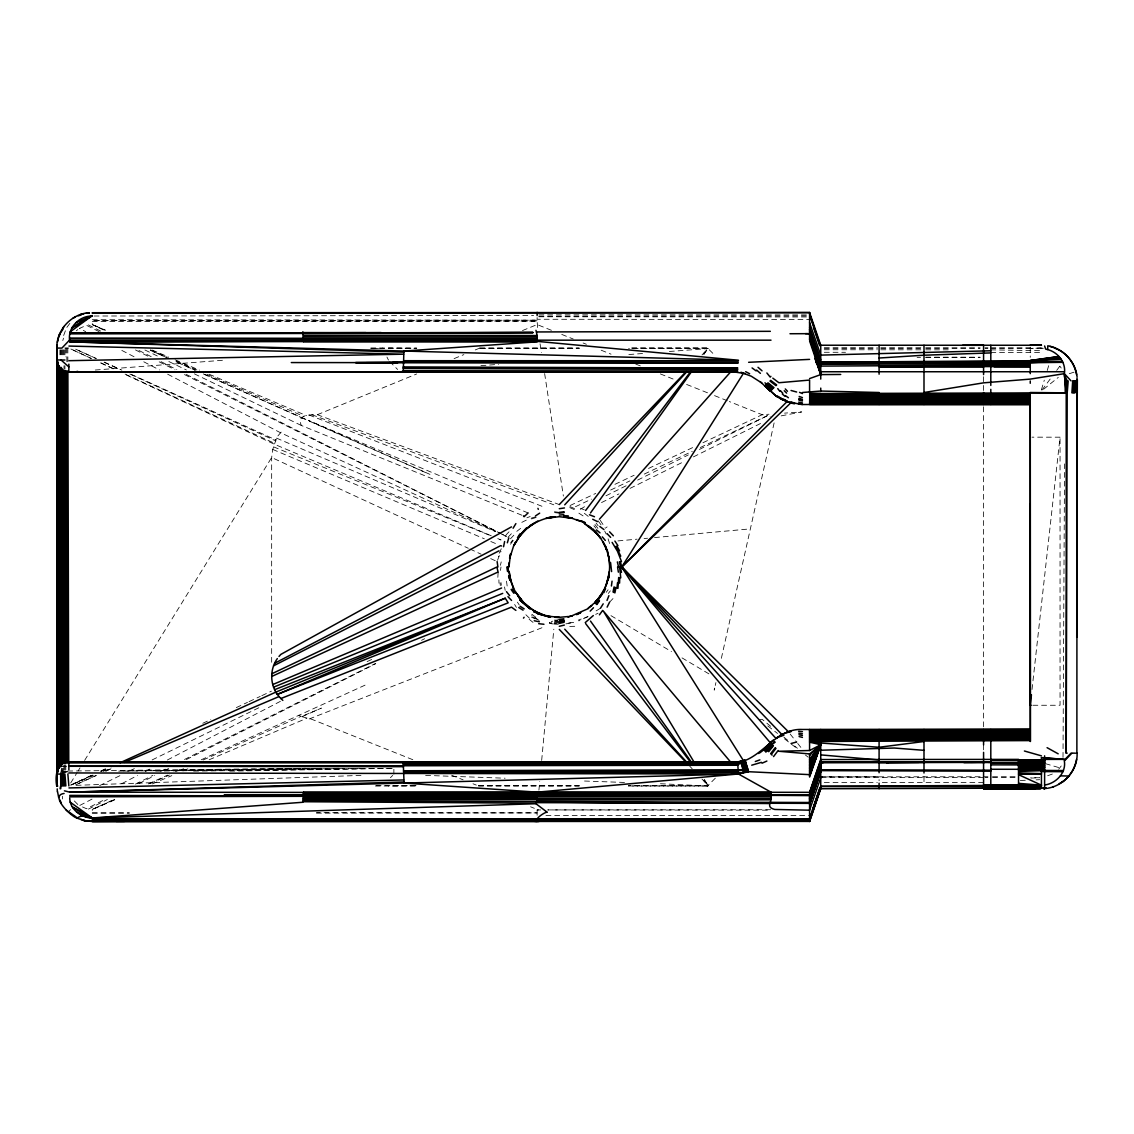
<?xml version="1.0" encoding="UTF-8"?>
<svg xmlns="http://www.w3.org/2000/svg" width="1134" height="1134" viewBox="0 0 1134 1134"><rect width="100%" height="100%" fill="white"/><g stroke="black" fill="none" stroke-linecap="round" stroke-linejoin="round"><path stroke-width="0.75" stroke-dasharray="5 3.75" d="M92.279 810.456L92.279 809.435L114.718 799.215M521.838 515.205L301.29 425.448C296.598 413.896 310.503 414.973 317.322 414.704L559.26 504.573M393.867 774.253L393.881 768.299L192.695 771.12M1063.012 757.413L1064.543 463.905M537.119 815.218L537.133 809.435L530.556 806.798M281.147 432.097L276.824 437.2L272.741 449.433L271.664 457.512L271.664 664.127M498.138 572.344L497.812 577.858L498.847 577.674L498.974 583.159M538.919 790.185L539.727 781.439M541.669 760.432L553.831 629.186M1032.011 689.5L1060.049 437.185L1032.011 437.171M714.562 689.047L714.675 688.083L714.222 690.11L714.477 689.004M500.477 570.445L501.001 567.014M715.27 685.446L715.908 682.597M721.352 658.315L774.281 422.188M500.406 565.313L501.214 561.925M62.795 340.569L63.504 338.173M1041.381 389.869L1044.301 380.173M1047.235 370.478L1049.177 364.014M497.528 560.267L501.015 551.408M580.268 509.336L586.958 505.211M535.461 618.101L535.05 618.937L530.613 616.641L531.109 615.833L539.671 620.879L531.534 615.067M63.66 335.494L66.452 327.939L70.322 322.751M501.299 548.757L497.812 556.17L498.847 556.355M70.691 782.984L77.197 772.438M78.133 770.922L79.99 767.916M84.639 760.375L271.664 457.512L468.314 548.275M703.987 354.29L708.084 348.039L628.605 348.039M1058.632 769.277L1061.226 765.974M606.222 592.317L608.093 589.779M510.456 544.249L513.263 540.436M510.711 542.647L512.625 540.082M1041.948 390.068L1050.368 378.813M1056.69 370.364L1059.851 366.14L1058.632 364.709M703.817 354.205L708.07 348.039L628.605 348.11M608.334 593.451L610.347 590.842M703.293 353.78L708.07 348.577L715.341 355.821M68.182 812.142L70.521 809.605M510.456 538.834L513.83 535.205M506.175 534.794L509.01 531.803M507.933 537.374L511.519 533.59M701.974 354.97L708.07 348.577L628.605 348.507M609.539 602.197L613.324 598.228M390.422 777.683L392.718 775.401M715.327 778.193L708.07 785.423L628.619 785.493M76.389 330.788L77.849 329.54M606.293 527.579L607.101 526.885M1043.563 389.302L1058.305 377.367M516.778 531.364L520.634 528.373M596.13 610.886L600.481 608.207M91.996 799.116L79.437 805.622L86.524 808.726L105.49 799.186M121.82 783.637L137.512 775.486M145.365 771.418L151.644 768.157M167.35 760.007L280.367 701.365M88.409 809.109L107.347 799.527M138.929 783.551L154.72 775.557M164.189 770.766L168.923 768.37M186.302 759.582L375.765 663.73M135.513 784.104L152.892 775.358M160.787 771.389L167.109 768.214M184.488 759.482L375.666 663.362M421.494 640.327L424.64 638.74M521.81 522.363L526.417 520.067M601.516 502.575L618.937 493.9M630.036 488.385L683.901 461.609M693.413 456.889L761.538 423.01M605.967 495.785L626.563 485.579M637.648 480.079L688.324 454.932M699.409 449.433L767.505 415.654L770.128 416.462M595.676 614.387L598.057 613.211M99.664 785.593L120.346 775.472M129.886 770.808L134.648 768.483M152.14 759.922L260.253 707.063M575.448 506.728L591.452 499.13M610.659 490.03L629.866 480.915M644.268 474.083L692.279 451.318M700.288 447.533L767.505 415.654L762.176 414.704L729.318 401.549M570.104 505.523L595.719 493.418M614.926 484.331L634.133 475.259M648.535 468.441L694.958 446.498M702.952 442.714L762.176 414.704L769.05 414.222M91.159 775.543L70.421 785.252L92.889 775.075M100.728 771.063L107.106 768.072M202.816 723.279L210.782 719.551M236.311 707.602L247.467 702.371M249.069 701.634L260.239 696.404M261.826 695.652L271.395 691.173M91.33 775.571L70.436 785.252L93.257 775.599M100.983 771.106L107.404 768.115M96.163 775.429L75.298 784.983L96.177 775.557M105.788 771.021L112.209 768.072M367.104 661.59L371.924 659.378M1052.352 774.04L1046.682 776.095M148.37 783.877L167.591 775.117M175.614 771.474L182.021 768.554M201.242 759.78L365.474 684.964M100.912 771.432L107.333 768.526M105.816 771.191L112.238 768.285M114.761 799.413L92.279 809.435L115.002 799.782M150.085 783.651L169.363 775.061M179.002 770.766L183.807 768.611M203.085 760.021L301.034 716.334L298.993 715.242M301.899 716.731L321.376 708.112L301.417 716.532L311.878 719.325L413.811 760.106M103.024 771.432L111.175 767.973M152.339 783.906L171.815 775.628M183.184 770.808L189.676 768.044M209.152 759.766L306.534 718.375M317.322 414.704L416.646 373.979M454.096 358.613L463.863 354.616M475.259 349.938L481.766 347.259M522.476 330.575L537.133 324.565L551.918 330.49M309.185 718.97L543.101 627.3M526.899 517.799L530.145 516.523M531.534 518.961L536.198 517.473M1069.277 373.696L1075.868 371.598M531.109 518.195L535.829 516.735M561.146 618.937L551.535 621.475L551.762 622.368M781.184 415.866L801.71 411.925L784.53 413.13M565.923 623.87L574.102 622.368L565.866 623.261M617.945 540.918L637.11 539.174M644.084 538.537L647.571 538.225M654.531 537.587L750.368 528.869M95.284 370.024L225.638 360.045M373.61 348.719L382.427 348.039M480.929 365.672L498.535 364.354M628.86 354.545L642.935 353.482M669.358 351.483L708.098 348.577M1040.884 348.067L1030.253 348.407L1043.365 347.84M759.44 719.438L762.176 719.325L771.659 727.107M1030.863 778.108L1039.665 777.754L1030.863 777.655M1020.302 780.476L1025.59 780.277M1036.15 779.852L1039.665 779.71M76.148 785.323L362.086 775.358M1040.884 348.45L1043.365 348.365M569.75 626.407L575.151 626.294M229.734 771.12L393.881 768.299M60.343 772.538L67.402 772.438M155.656 771.12L360.371 768.285M118.701 771.12L321.631 768.271M123.989 771.106L339.222 768.271M60.626 771.12L65.914 771.063M67.686 771.035L305.783 768.271M59.578 766.301L66.637 766.272M62.994 766.414L66.523 766.386M94.051 316.017L533.59 315.479M92.265 321.617L537.105 321.135L537.658 328.066M880.82 348.606L920.553 348.563M985.021 348.521L987.912 348.507M990.804 348.507L1030.253 348.464M917.108 357.338L920.553 357.338M983.575 776.762L987.912 776.747M992.534 776.747L1018.545 776.719M92.265 813.376L129.333 813.333M316.457 813.135L537.119 812.894L316.457 812.653M538.891 314.855L809.577 314.94M538.877 316.188L807.805 315.918M985.021 347.769L987.912 347.769M990.804 347.769L1030.253 347.784M824.29 347.713L877.333 347.727M880.82 347.741L923.997 347.755M925.755 347.755L980.074 347.769M64.652 348.039L68.82 348.039M370.804 348.039L416.717 348.039M479.767 348.039L579.176 348.039M480.277 348.223L579.162 348.138M925.755 348.549L980.074 348.521M824.29 348.662L877.333 348.606M925.755 349.811L950.292 349.825M925.755 357.21L980.074 357.238M925.755 357.323L980.074 357.323M1032.833 705.263L1060.049 705.263L1060.049 437.171M820.747 776.662L879.091 776.662L879.091 780.759M980.074 776.762L820.747 776.903M983.575 777.584L820.747 777.442M983.575 782.517L880.82 782.588M824.29 782.63L877.333 782.588M376.105 785.706L416.05 785.664M478.52 785.621L579.176 785.536M375.326 785.99L416.05 785.99M478.52 785.99L579.176 785.99M770.652 809.719L547.75 809.931L770.652 810.172M545.95 815.63L809.577 815.417M538.891 316.755L809.577 316.953M537.119 317.563L537.119 319.264L809.577 319.49M92.279 319.717L537.105 320.185L537.119 319.264M370.804 348.294L416.717 348.322L388.452 348.039M480.277 348.379L579.162 348.464M990.804 349.853L1040.884 350.704M824.29 349.74L877.333 349.782M880.82 349.782L923.997 349.811M824.29 352.277L845.51 352.291M990.804 352.405L1040.884 352.447L1040.884 351.597M992.534 777.598L1016.815 777.626M985.021 777.584L987.912 777.598M414.945 785.72L388.466 785.99M478.52 785.777L579.176 785.876M92.265 812.412L129.333 812.454M425.633 775.387L505.084 778.207M584.52 781.028L625.132 782.474M660.442 783.736L708.098 785.99L628.619 785.99L708.07 785.99L704.441 779.37M554.526 512.596L559.275 513.149M554.455 511.732L559.26 512.384M554.654 619.944L557.73 620.567M554.597 620.667L559.26 621.645M554.526 621.432L559.289 622.481M554.455 622.268L559.275 623.374M1045.449 763.664L1059.851 767.874M311.864 414.704L553.831 504.814M309.185 415.058L543.101 506.728M451.63 775.231L463.14 779.838M473.006 783.778L476.294 785.097M561.769 334.431L573.265 339.038M583.117 342.992L586.406 344.297M601.19 350.222L611.042 354.177M635.692 364.042L640.611 366.013M660.328 373.908L675.113 379.833M686.609 384.44L707.97 392.988M714.533 395.624L727.674 400.883M273.549 446.853L491.235 535.928M497.783 538.607L501.058 539.954L497.812 538.565M580.636 508.358L584.407 509.917M528.061 512.951L308.335 420.416L429.956 474.381M491.291 535.801L274.584 444.344L124.655 374.163M272.741 449.433L484.331 538.778M490.838 541.528L497.358 544.277M152.339 350.094L168.569 356.997M175.061 359.762L199.4 370.109M209.152 374.248L306.534 415.654M276.498 438.121L495.487 531.633M569.75 507.621L574.626 509.733M150.439 349.825L168.201 357.536M176.28 361.037L197.288 370.166M206.983 374.376L303.912 416.462M569.934 506.572L574.895 508.741M301.29 417.567L427.603 473.459M166.344 357.423L150.241 350.278L166.273 357.451M175.997 361.718L195.317 370.279L175.926 361.746M204.985 374.574L305.117 418.999M203.284 373.894L303.784 418.673M96.177 358.472L75.298 349.017L96.163 358.599M104.2 362.115L121.862 370.123M131.501 374.489L276.016 439.992M495.586 531.378L280.367 432.664L167.336 374.022M502.008 534.327L505.225 535.801M104.186 362.285L120.232 369.627M129.857 374.036L275.902 440.956M91.33 358.472L70.436 348.79L91.159 358.486M100.983 362.937L115.441 369.641M125.094 374.107L274.612 443.366M469.915 549.012L481.099 554.186M490.696 558.608L495.487 560.82M100.728 362.965L115.073 369.684M103.449 329.951L92.279 324.565L92.279 323.587M144.925 349.981L159.284 356.912M168.867 361.533L186.415 369.996M194.382 373.851L301.29 425.448M99.168 331.667L86.524 325.316L79.437 328.406L85.716 331.667M135.499 349.938L149.731 357.082M159.199 361.845L175.005 369.797M184.488 374.56L500.491 533.419M88.395 324.891L102.613 332.078M138.929 350.463L151.559 356.856M161.028 361.647L176.819 369.627M186.288 374.418L497.33 531.803M498.917 532.597L503.652 534.993M121.82 350.406L134.379 356.912M143.791 361.803L159.497 369.953M610.957 615.649L671.456 651.596M682.03 657.89L709.26 674.064M578.864 513.149L583.117 515.927M531.959 614.316L535.829 617.293M767.789 725.916L777.541 733.457M784.501 738.844L797.046 748.539M805.395 755.017L808.188 757.172M584.336 513.277L588.418 516.523M529.124 619.235L533.334 622.637M783.849 737.114L789.264 741.565M794.679 746.016L797.386 748.242M77.849 804.516L73.767 800.377M525.864 614.741L529.621 618.342M389.614 361.462L397.637 369.486M689.784 766.244L692.222 768.795M701.974 779.03L708.07 785.423L703.987 779.71M703.293 780.22L708.07 785.423L703.817 779.795M593.904 525.751L595.874 528.203M790.157 734.052L796.635 742.118M797.712 743.465L802.021 748.837M594.925 524.503L597.916 528.373M596.115 523.1L598.142 525.807M600.226 520.308L605.485 528.231M598.057 520.818L601.218 525.07M1059.851 366.14L1061.226 368.026M517.416 602.14L519.174 604.876M514.623 604.465L516.438 607.441M604.691 531.066L606.222 534.128M386.949 357.04L388.452 360.045M608.093 538.834L609.568 543.569M504.517 586.944L505.197 590.36M540.067 343.815L541.414 352.561M544.632 373.568L563.371 496.068M506.515 581.161L507.153 585.995M501.015 582.621L501.313 585.3M500.009 582.89L500.307 585.612M62.342 796.266L62.625 798.988M67.827 348.039L67.87 362.171M66.821 348.039L66.849 362.171M65.843 348.039L65.871 356.87M64.907 349.811L64.921 356.87M64.936 365.701L64.95 369.23M65.8 764.798L65.815 771.871M63.958 349.811L63.972 356.87M64 365.701L64 369.23M64.851 764.798L64.865 771.871M63.079 349.811L63.093 356.87M63.915 764.798L63.929 771.871M62.2 349.811L62.214 356.87M63.05 768.342L63.05 771.871M61.392 349.811L61.392 356.87M62.172 768.342L62.172 771.871M60.626 349.811L60.641 356.87M61.349 768.342L61.364 771.871M59.904 349.811L59.918 356.87M1030.253 347.202L1030.253 357.323M983.575 376.715L983.575 390.947M983.575 406.794L983.575 727.121M983.575 744.811L983.575 751.899M923.997 776.662L923.997 784.005M554.356 623.161L554.285 624.083L559.289 624.324L554.356 623.161M549.494 622.509L549.338 623.431L554.285 624.083L549.494 622.509M587.922 616.641L578.864 620.879L578.553 619.972L587.922 616.641M67.53 771.843L60.485 771.942L67.53 771.857M537.105 320.185L92.251 320.667L537.105 321.135L537.105 320.185M540.663 809.945L537.133 809.945L540.663 809.945M105.264 330.093L92.279 324.565L105.207 330.178"/><path stroke-width="1.5" d="M57.749 785.99L56.728 785.99C54.942 776.96 56.289 761.935 68.862 761.991L737.44 762.005M1018.545 771.177L1018.545 759.383L820.747 759.553L809.577 792.326L537.232 792.156L404.073 783.07L403.222 761.977L489.633 762.076M92.308 818.791L809.577 819.329L820.747 786.571L983.575 786.67L1018.545 785.082L983.575 785.21L1018.545 785.082M1018.545 784.416L1018.545 774.664L1041.536 785.21L1018.545 784.615M1018.545 773.204L1041.423 773.714M1018.545 772.438L1018.545 773.431L1041.423 773.643M1031.132 705.263L1030.253 705.263L1030.253 504.035M1076.875 753.189L1077.002 377.948M303.473 341.844L303.473 341.121L69.698 341.844L738.432 360.243L537.232 341.362L69.698 340.895C67.43 328.279 78.515 316.414 91.06 316.046M923.997 741.508L879.091 747.263L809.577 742.189L820.747 744.755L809.577 774.635L748.638 771.715L746.087 763.593L741.466 764.089L745.874 762.927L745.208 760.942L737.596 762.161L68.848 762.459L68.862 769.873M334.757 340.951L303.473 340.937L302.821 331.738M1067.207 753.132L1066.215 753.132L1067.207 392.903L1068.2 380.896M1076.733 637.322L1077.3 379.578L1077.272 392.803M68.862 364.156L68.834 371.187M69.713 798.123C69.812 808.939 80.727 817.486 91.06 817.954L82.102 815.658L76.829 818.011C70.606 816.282 49.471 795.317 64.085 793.474M304.281 341.603L537.232 341.844L404.073 351.044L403.832 352.15L69.698 341.844L537.232 341.362L537.232 336.543M1066.215 753.132L1066.215 392.903L1067.207 380.896L1064.387 374.645M1044.612 345.983L1045.661 349.13C1057.044 351.03 1066.357 362.001 1064.372 373.653L1071.035 380.854M76.63 812.001L92.308 817.983L535.971 803.722L547.268 812.298C545.468 811.363 531.378 820.846 539.118 821.441L116.207 821.385M56.927 359.96L57.168 348.067M535.971 330.306L537.247 335.947L303.458 336.245M1047.703 349.612L1047.773 345.799C1062.927 348.308 1075.514 361.505 1077.087 376.814M618.682 577.475L617.931 588.348M1076.705 392.832L1076.96 380.826M970.619 762.289L976.275 762.261L820.747 762.176L809.577 794.934L771.021 794.92L771.007 792.156L738.432 773.983L738.376 772.949L748.638 771.715L738.432 773.983L537.232 792.156L537.247 800.618L535.971 803.722M619.575 583.159L619.731 577.674M1076.336 392.832L1076.69 380.826M771.007 792.34L303.487 792.723L537.232 792.907L303.487 793.148L302.835 802.262L92.308 817.983L72.973 807.833M401.436 371.839L403.222 371.995L403.619 360.881M509.138 562.634L508.968 567.014L510.513 553.931M537.119 315.592L537.119 312.474L537.119 313.537M274.612 689.685L505.225 598.228L508.174 602.82L277.32 694.391C269.864 683.972 269.864 669.003 277.32 658.585M737.667 763.111C737.015 760.092 752.537 759.837 741.012 762.076L745.364 761.325L737.667 763.111L738.376 772.949L743.479 773.09L743.238 772.084L748.341 770.709L743.039 771.063L748.015 769.731L403.548 770.766M1074.834 392.86L1075.386 380.826L1072.707 380.854L1071.885 392.86M595.393 603.09C607.087 589.864 612.502 571.21 608.065 553.931M1074.181 392.86L1074.834 380.854M1073.473 392.86L1074.181 380.854M56.771 785.99L56.884 345.09M1072.707 392.86L1073.473 380.854M56.757 348.039L56.998 345.119L56.884 785.99L56.757 348.039L57.749 348.039M537.105 820.52L537.119 821.413L534.454 821.285L537.743 821.385M1067.207 380.896L1066.187 392.151L1064.571 376.658M403.25 762.7L68.848 762.7M1030.253 705.263L1031.43 694.745M616.953 587.979L617.548 582.621M57.239 345.119L57.125 785.99M403.619 360.725L738.404 360.725L403.619 360.725L403.832 352.15M820.747 777.64L809.577 810.186L774.735 809.463C764.869 806.94 772.594 801.922 771.007 796.082L537.261 796.592L69.713 795.402M56.898 344.949C57.976 329.328 70.577 315.621 85.971 313.041M606.562 584.237L609.397 571.394M611.424 585.995L612.062 581.161M1041.423 788.399L1041.423 767.605L1044.612 767.605L1018.545 767.661L1044.612 767.633M609.015 575.774L604.932 588.277L597.987 599.461L602.593 593.734M613.026 592.061L614.061 586.944M613.948 592.515L614.997 587.299M614.897 592.926L615.975 587.625M1076.549 759.383C1074.678 769.433 1068.568 779.2 1059.142 783.693M60.074 788.74L60.655 785.933M503.567 546.73L504.63 541.513M509.733 558.254L513.674 545.752L520.605 534.539M770.383 391.202L760.177 381.605M60.768 788.683L60.655 774.026M607.881 580.027L608.873 575.746M509.535 558.226L510.64 553.973M608.065 580.098L609.227 575.831M57.395 342.199L58.203 339.406M507.337 542.803L508.812 537.885M809.577 801.866L820.747 768.71L809.577 801.454M820.747 771.474L809.577 804.474L820.747 771.744M809.577 795.6L820.747 762.7L987.048 762.246M809.577 797.996L820.747 765.039M809.577 792.893L820.747 760.134M771.021 794.92L669.514 795.345L809.577 795.43L820.747 762.331L984.893 762.402M809.577 796.862L819.074 769.022M809.577 797.486L820.747 764.727M809.577 800.519L820.747 767.945M812.369 809.974L819.641 788.3M809.577 820.194L820.194 789.066M820.747 788.017L809.577 821.413L92.293 821.526L83.562 820.463L76.829 818.011M820.747 729.474L820.747 788.754L809.577 821.526L809.577 793.545M809.577 800.108L820.747 767.59L809.577 800.023M820.747 766.598L809.577 798.449L820.747 765.691M809.577 753.926L778.888 751.261L809.577 750.51L820.747 744.755L809.577 777.045L809.577 753.926L820.747 744.755L809.577 776.067M809.577 799.527L820.747 767.349M809.577 798.449L820.747 766.074M809.577 798.818L820.747 766.754M57.834 339.307L60.074 333.92M809.577 775.202L820.747 744.755L809.577 755.4M607.016 600.439L608.915 595.676M809.577 772.778L820.747 744.755L809.577 759.397M1045.661 784.856C1056.59 782.899 1066.329 772.424 1064.344 760.971L1071.885 753.132M58.642 336.486L59.748 333.765M603.855 592.728L605.542 588.574M809.577 771.347L820.747 744.755L809.577 759.964M809.577 770.525L820.747 744.755L809.577 761.297M57.48 769.943L61.732 764.302M809.577 768.767L820.747 744.755L809.577 762.36M809.577 767.831L820.747 744.755L809.577 764.755M607.115 607.144L609.568 602.197M537.714 613.281L533.575 611.58L541.953 614.671M515.701 541.839L513.674 545.752L520.704 534.638L517.912 538.026M809.577 765.748L820.747 744.755M765.847 752.182L771.9 744.315L775.089 742.26M602.905 592.189L605.06 588.348M59.861 333.835L63.121 328.973M513.092 528.231L515.885 523.61M600.496 608.207L603.189 603.827M764.954 751.19L771.148 743.578M745.01 760.276L740.871 761.41L745.066 760.432L743.436 760.673L621.716 567.014L743.45 373.299L751.318 376.247L761.892 383.037M517.473 537.729L519.868 533.944M596.881 604.578L599.503 600.765M523.483 618.129L524.092 617.265M764.231 750.424L765.521 748.61M63.164 327.669L64.028 326.436M590.488 512.951L691.712 371.442M596.399 604.124L599.078 600.41M596.016 603.742L598.695 600.084M599.432 614.826L602.678 610.39M585.654 510.442L691.045 371.087M773.544 756.591L778.137 750.51M597.873 599.39L594.854 602.579L600.496 595.874L594.882 602.608L588.149 608.207L591.735 605.684M775.996 748.341L771.361 754.379L772.098 755.131M770.652 753.671L775.287 747.646M768.668 751.7L773.402 745.803M768.072 751.133L772.864 745.236M767.52 750.566L772.353 744.769M1047.773 788.229C1064.16 785.522 1077.853 770.014 1077.087 753.189L1076.492 753.189M766.556 749.645L774.664 741.749M770.893 376.332L770.213 377.112L766.867 372.973M599.432 519.202L730.991 371.513L743.45 373.299M278.992 656.444L280.807 654.417L511.477 526.885M564.732 504.814L686.566 372.009M765.308 748.397L770.468 742.912M523.412 531.151L526.474 527.905M69.698 339.931L61.902 348.095L58.727 348.067M559.289 504.573L686.127 371.583M1064.372 760.106L1071.035 753.132M590.176 611.127L593.451 607.739M727.489 762.643C759.043 767.137 771.871 727.815 802.404 729.474L1030.253 729.474L809.577 729.899M764.968 748.128L770.312 742.798L621.716 567.014L786.868 401.776L802.404 404.512L1030.253 404.512L809.577 404.484M594.981 602.735L598.142 599.602M520.421 534.398L523.568 531.293M775.727 738.177L621.716 567.014L790.653 402.967L794.551 403.832M593.309 615.564L585.215 622.623M528.075 512.951L524.092 516.735L523.483 515.871M526.899 528.444L518.025 538.126C526.474 526.02 540.294 518.309 554.88 516.707M772.934 740.389L770.326 742.798L773.388 740.233M526.941 528.472L534.114 523.44M760.276 752.508L763.721 749.914M530.173 525.453L537.856 521.016M70.11 331.893L92.293 315.606L75.85 322.751M526.814 528.316L530.4 525.751M1061.963 782.318L1063.664 781.099M758.561 753.515L760.191 752.395M535.461 515.927L539.671 513.149M71.683 328.293L92.293 315.606L72.321 327.216M588.362 608.575L572.301 615.606M776.521 737.851L779.937 735.909M72.859 318.314L75.425 316.91M776.634 738.036L780.121 736.179M274.612 663.291L500.633 545.652L501.611 546.007M273.563 665.828L498.988 550.841M779.767 735.612L783.311 733.925M576.639 614.671L580.636 612.771M271.806 673.78L496.876 567.014L498.152 572.344M271.692 676.488L497.117 572.443M120.176 762.7L275.86 692.094L505.225 598.228L277.32 694.391M762.02 763.196L766.882 761.056M124.216 762.431L278.992 696.574L282.834 700.415M272.727 684.567L501.611 587.979M576.497 614.288L580.551 612.615M273.563 687.19L502.716 593.38M280.807 698.558L511.477 607.144L515.885 610.39M783.254 733.797L786.982 732.394M780.305 736.547L783.934 735.201M755.315 761.509L759.893 759.865M809.577 378.586L820.747 374.603L840.719 374.461M761.467 762.331L751.714 765.195M786.925 732.281L790.681 731.033M1052.749 786.911L1053.699 786.613M403.321 764.458L737.752 763.919L745.52 761.779L737.681 762.998L403.25 763.111M568.091 616.967L572.358 615.776L568.063 616.726M550.472 517.061L546.219 518.224L559.275 516.707L572.358 518.224M78.161 315.833L80.968 315.096M791.05 743.507L796.649 742.019M746.087 763.593L741.622 764.784L746.3 764.33L741.806 765.549L746.555 765.138L741.99 766.357L746.838 765.974L742.189 767.222L747.122 766.867L742.373 768.115L747.405 767.789L742.572 769.065L747.689 768.739L738.248 770.893L403.576 771.276L738.291 771.9M83.59 313.749L80.755 314.444L83.647 313.962M559.303 626.294L564.378 625.075M559.275 623.374L564.122 622.268M787.039 732.607L790.88 731.742M559.289 622.481L564.052 621.432M740.899 761.538L737.596 762.161L745.123 760.645L737.61 762.402M559.289 621.645L563.981 620.667M559.275 620.879L563.924 619.944M1046.512 788.045L820.747 788.754M559.289 619.504L563.825 618.753M1043.748 788.045L1044.612 787.903M923.997 392.506L983.575 382.838L1030.253 379.11L1064.372 373.653M1043.776 788.343L1044.612 788.215M559.275 508.712L564.448 507.947M1030.253 360.584L1059.043 356.53L1030.253 360.513L1030.253 373.653M559.275 512.384L564.122 511.732M554.895 516.877L546.248 518.366L554.895 516.877L550.514 517.26M568.035 616.556L559.275 617.321L546.149 616.017M737.596 761.977L725.732 762.601M737.752 763.919L745.874 762.927M559.275 513.149L564.052 512.596M644.509 821.2L589.241 821.172L809.066 821.229M1044.612 788.612L1043.804 788.669L1044.612 788.584L1044.612 755.811M399.919 762.246L402.031 762.105M1043.804 788.669L1046.569 788.399M1060.403 358.16L1030.253 360.711L820.747 362.171L809.577 329.455M89.345 312.771L86.411 313.012L89.373 313.012M802.433 392.506L820.747 391.046L879.091 392.506L879.091 404.469M559.289 515.063L563.853 514.708M77.665 371.371C70.634 373.299 60.57 372.448 57.65 364.51M1061.112 359.152L1030.253 361.505L820.747 362.285L809.577 329.555L820.747 362.526M399.919 371.782L405.207 371.385M879.091 358.018L923.997 355.211L990.804 352.915M748.624 362.299L809.577 359.379M1062.388 361.236L1030.253 362.611L820.747 363.39L809.577 330.646M990.804 350.775L820.747 355.112L809.577 322.651M57.735 774.054L63.986 773.983L64.921 785.905M403.832 781.978L69.698 792.156L64.425 790.823M820.747 750.24L894.343 748.029L923.997 750.325M983.575 787.294L1041.352 785.21L820.747 786.188L809.577 818.961L92.308 819.513M989.642 762.303L990.804 762.303L963.716 762.374L1044.612 762.261L1018.545 762.161M68.961 787.932L403.647 779.951M1018.545 785.21L983.575 786.089L983.575 752.352M68.834 360.697L403.647 354.177L68.947 346.068M1018.545 774.21L1041.423 774.097L1018.545 774.012M983.575 787.606L1040.19 786.741L983.575 786.911M983.575 787.506L1040.19 786.741L983.575 787.039M1030.253 362.752L1062.955 362.327M602.126 762.19L600.68 762.218L603.373 762.218M303.458 333.254L533.051 332.531L69.684 333.212L357.508 332.786M1018.545 774.295L1041.423 774.097M1030.253 365.02L820.747 366.084M1030.253 393.682L809.577 394.589L820.747 394.589M1030.253 738.518L809.577 739.411L820.747 739.425M1030.253 739.566L809.577 740.474L820.747 740.474M1030.253 740.601L809.577 741.508L820.747 741.508M595.435 762.232L600.325 762.218M716.872 762.615L731.019 762.516L603.416 611.155L694.419 762.7M977.196 762.246L990.804 762.417M392.903 362.356L738.262 362.866L291.296 362.568M1030.253 394.731L809.577 395.596L820.747 395.61M1030.253 395.738L809.577 396.602L820.747 396.617M1030.253 396.744L809.577 397.58L820.747 397.58M1030.253 397.694L809.577 398.53L820.747 398.53M1030.253 398.644L809.577 399.395L820.747 399.395M1030.253 399.494L809.577 400.217L820.747 400.231M1030.253 400.33L809.577 400.997L820.747 400.997M1030.253 733.088L809.577 733.769L820.747 733.769M1030.253 733.882L809.577 734.605L820.747 734.605M1030.253 734.719L809.577 735.498L820.747 735.498M1030.253 735.612L809.577 736.405L820.747 736.42M1030.253 736.547L809.577 737.398L820.747 737.398M1030.253 737.525L809.577 738.39L820.747 738.39M495.558 762.119L502.362 762.091M983.575 788.612L1040.984 788.399L983.575 787.889L1041.423 787.861L983.575 787.818L983.575 788.74L1040.984 788.399L983.575 788.357L1035.966 788.399M303.473 796.366L537.247 795.232L303.458 795.643M381.152 332.56L303.359 332.872L533.051 332.531M789.987 333.736L809.577 333.665L820.747 366.424L809.577 333.353M1030.253 363.688L820.747 364.283L809.577 331.539M820.747 393.555L809.577 393.555L1065.265 392.832L1065.024 380.953M1030.253 401.096L809.577 401.719L820.747 401.719M1030.253 401.79L809.577 402.329L820.747 402.343M1030.253 402.414L809.577 402.91L820.747 402.91M1030.253 402.967L809.577 403.378L820.747 403.378M983.575 730.806L1030.253 730.679M1030.253 731.161L809.577 731.657L820.747 731.657M1030.253 731.742L809.577 732.295L820.747 732.309M1030.253 732.394L809.577 732.989L820.747 732.989M923.997 762.417L879.091 762.53L879.091 772.736M988.494 762.331L989.429 762.331M1018.545 762.36L1044.612 762.289L1018.545 762.232M1018.545 763.692L1044.612 763.593M983.972 788.626L1040.558 788.399M768.597 794.721L224.178 794.934L537.232 794.806M577.348 795.714L69.698 796.833M124.598 821.37L92.265 821.385L148.37 821.172M536.779 331.95L770.34 331.326M69.698 333.864L303.458 333.467M971.314 345.303L983.575 345.275L983.575 374.603M1030.253 345.26L1041.423 345.232L1030.253 345.232M366.31 362.696L397.807 362.639M983.575 366.821L879.091 366.58L1030.253 366.381L879.091 366.424M820.747 403.789L809.577 403.803L1030.253 403.832M923.997 404.243L809.577 404.328M983.575 404.2L1030.253 404.129M879.091 729.871L923.997 729.814M983.575 729.772L1030.253 729.715M1030.253 729.942L809.577 731.09L1030.253 730.282M990.804 760.205L1044.612 760.12L990.804 760.035M672.334 761.977L673.539 761.977M1044.612 760.999L1018.545 761.056L1044.612 760.914M617.024 762.218L621.106 762.204L615.649 762.19M963.716 762.374L983.575 762.317L982.129 762.246M737.837 765.252L68.834 766.272L403.406 766.683M1018.545 765.039L1044.612 764.982L1018.176 764.67M1044.612 765.804L1018.545 765.634M537.247 795.019L557.644 794.991M537.247 795.232L387.743 795.416M669.514 795.345L763.99 795.175M809.577 795.132L767.052 795.189L809.577 795.43M303.473 798.208L537.247 797.911M537.247 798.322L770.992 798.024M92.293 312.715L809.577 312.488L809.577 339.931M92.293 313.182L809.577 312.644M303.458 338.301L537.247 338.06M771.007 340.172L303.473 340.172M69.698 340.895L537.232 340.88L303.473 340.654M820.747 345.232L1041.423 345.26M962.553 345.303L983.575 345.275M64.978 360.017L57.465 359.96M737.114 371.98L68.848 372.051L737.596 372.051L730.991 371.513M1064.344 371.739L820.747 371.754L809.577 338.981M923.997 403.973L983.575 403.917M809.577 729.686L1030.253 729.488M820.747 730.225L809.577 730.225L983.575 730.027M1075.386 753.16L1072.707 753.132M1041.423 757.555L1064.372 759.383L1041.423 759.411L1041.423 757.71M1018.545 760.106L1044.612 760.106M923.997 762.204L983.575 762.204L894.329 762.19M68.862 761.991L401.436 762.161M604.932 762.218L607.526 762.218M1044.612 763.565L990.804 763.196M1018.545 764.968L1044.612 764.968L990.804 764.855M403.633 772.41L738.319 772.353M303.487 792.34L537.232 792.156M303.487 793.559L537.232 793.346M303.487 794.693L771.021 794.721M303.473 799.541L770.992 799.541L537.247 799.725M537.133 820.69L809.577 820.789M92.265 821.385L809.577 820.945M303.246 332.574L365.956 332.631M303.473 335.111L537.247 335.551M69.713 338.06L537.247 338.527M303.487 339.222L537.232 339.463L69.713 338.981M397.609 362.625L355.58 362.611L403.562 362.27L403.548 362.993M403.265 370.733L737.681 371.002M987.402 762.246L990.804 762.246M502.858 762.091L545.61 762.147M593.337 762.218L700.004 762.246L693.554 762.218M706.496 762.246L734.733 762.303L730.877 762.289M457.952 762.119L478.888 762.133L475.571 762.119M1018.545 766.527L1044.612 766.584L1018.545 766.414M990.804 769.263L1018.545 769.291M1041.423 769.362L1044.612 769.376L1018.545 768.909M68.834 772.949L738.432 773.983L69.698 792.156L771.007 792.907M303.487 793.148L771.007 793.531M303.487 797.046L537.232 797.216M303.473 798.534L537.232 798.946M879.091 366.566L923.997 366.721M994.093 366.806L1030.253 366.92M403.378 368.479L737.78 369.542M608.703 762.246L609.95 762.246M303.473 800.703L809.577 802.489L820.747 769.745L990.804 770.184M536.538 802.645L809.577 803.368L820.747 770.638L990.804 771.205M918.809 762.331L886.264 762.516L888.673 762.53M1018.545 770.298L1063.451 770.553M1041.423 771.574L1062.955 771.687M983.575 788.13L1039.821 788.385M770.099 803.269L536.779 802.078L769.958 803.538M554.88 617.321L559.303 617.364M504.573 762.091L514.042 762.147M303.118 801.724L536.254 803.184M802.985 821.229L809.577 821.271M1018.545 761.963L1044.612 762.161M1065.265 392.832L1030.253 392.506L1030.367 741.508L1030.253 394.221M820.747 762.643L823.156 762.672M1018.545 770.128L1041.423 770.411L1018.545 771.474L1018.545 772.211M805.494 333.665L809.577 333.722L810.782 340.696L809.577 333.807L820.747 366.679M1060.403 775.854L1068.838 776.039M563.768 515.743L568.29 515.871M820.747 768.526L818.365 768.384L819.386 765.422L820.747 765.507M1044.612 758.036L1064.372 759.383M554.895 617.179L559.275 617.506M1018.545 783.353L1041.423 785.167M798.478 404.158L802.418 404.484M820.747 754.89L879.091 759.964M798.634 731.274L802.447 731.657M538.664 623.7L543.951 624.267M563.683 516.877L572.287 518.394L580.551 521.413M798.79 733.174L802.433 733.769M568.063 517.26L572.415 518.011M798.662 402.187L802.447 402.91M534.227 620.752L539.373 621.772M86.482 820.704L89.345 821.271M798.931 734.747L802.433 735.498M83.562 820.435L86.411 821.059L80.854 819.272M550.543 616.556C530.131 613.182 513.022 596.186 509.676 575.746M1050.027 346.423L1055.357 348.067M799.101 736.576L802.433 737.398M798.86 400.075L802.418 400.997M791.05 390.479L796.649 392.01M798.931 399.239L802.433 400.231M1024.399 751.006L1041.423 755.854M799.002 398.374L802.447 399.395M786.897 401.776L776.379 396.319L764.968 385.9L776.407 396.319L790.653 402.967M740.956 372.25L745.066 373.596M790.965 401.89L794.665 403.109M799.172 396.475L802.433 397.58M576.554 519.556L584.804 522.802M1055.215 348.365C1066.47 352.291 1074.522 363.064 1076.549 374.631M589.453 514.765L594.485 516.735M75.666 816.678L66.126 810.059M56.743 359.932L58.94 366.863L64.709 371.3M585.016 522.448L580.877 520.747L584.648 523.072M799.541 392.364L802.433 393.555M538.026 612.615L542.052 614.316M786.925 401.748L776.804 395.723M80.557 814.836L82.428 815.743M592.713 519.259L597.42 521.583M745.662 371.683L749.659 373.738M764.954 382.824L772.849 388.764M783.722 399.239L787.152 401.124M1047.079 747.675L1058.178 753.812M534.086 610.631L537.941 612.771M72.321 806.813L92.308 817.983L70.124 802.135M779.823 398.289L783.254 400.231M75.51 816.948L78.048 818.408M505.225 535.801L506.147 536.325M518.762 607.526L523.058 610.177M584.421 523.426L597.987 534.539M584.464 523.426L591.636 528.472M520.067 606.251L524.177 608.873M785.451 395.638L788.399 397.751M533.916 610.957L523.71 602.579L515.672 592.189L523.398 602.877M752.083 367.94L756.151 370.917M599.815 526.474L603.926 529.535M772.807 378.146L778.888 382.739L809.577 380.074L809.577 392.506M770.652 380.329L776.691 384.95M769.943 381.01L775.982 385.659M768.058 382.895L774.012 387.63M767.52 383.42L773.402 388.225M596.399 529.861L600.014 532.852M588.248 525.637L591.636 528.444M766.556 384.383L772.339 389.26M782.318 394.022L785.082 396.376M766.173 384.766L771.9 389.713M756.605 370.053L760.404 373.355M765.804 385.121L771.503 390.096M758.022 367.303L762.02 370.818M61.052 360.017L68.848 366.92M765.507 385.39L771.148 390.45M765.039 385.872L770.468 391.117M784.232 390.748L786.627 393.101M620.411 561.656L621.716 567.014L788.399 731.714M607.016 533.59L610.645 537.374M621.716 567.014L781.808 734.449M507.947 596.654L511.562 600.439M559.289 629.427L686.127 762.402M609.568 531.803L613.352 535.801M593.11 528.983L600.666 538.026M785.267 388.934L787.478 391.287M600.496 538.154L594.854 531.421C604.309 540.72 609.412 553.831 609.78 567.014M564.732 629.186L686.58 761.991M780.405 390.635L782.786 393.257M594.882 531.392L597.831 534.667M594.981 531.293L597.873 534.638M602.296 536.892L605.315 540.436M506.459 591.65L509.662 595.676M278.992 696.574L275.86 692.094M777.754 388.608L779.894 391.414M585.654 623.587L691.045 762.913M590.488 621.078L691.712 762.558M511.108 589.482L513.815 593.252M517.912 595.974L520.421 599.602M512.199 588.971L514.737 592.728M614.897 541.074L617.931 545.652M612.119 542.378L617.548 551.408L621.489 561.557M603.033 541.754L606.945 549.65M616.953 546.007L619.575 550.841M615.975 546.375L620.766 556.17M602.849 541.839L604.876 545.752M513.674 588.277L510.697 580.027L509.109 571.394L510.286 580.154M60.045 800.108L61.151 802.829M820.747 379.096L820.747 374.603L815.162 358.216L816.111 362.837M58.089 365.46L57.154 363.078L57.891 365.049M605.06 545.652L606.605 549.792L605.273 545.567M537.941 508.358L538.296 509.35M809.577 327.528L820.747 359.932M809.577 312.474L820.747 345.246L820.747 373.866M813.489 327.372L819.641 345.388M809.577 340.88L820.747 373.653M815.162 358.216L820.747 374.603M809.577 313.849L820.194 344.991M810.144 316.584L820.194 346.083M607.937 553.973L609.015 558.226M58.67 797.528L57.565 791.773M619.377 561.741L621.489 572.429M607.583 550.996L608.278 553.874M617.364 561.925L618.569 567.014M509.733 575.746L510.64 580.027M506.785 567.014L507.55 571.536M617.576 567.014L618.37 572.174M619.618 567.014L620.766 577.858M497.117 561.557L497.925 567.014M610.56 562.521L611.595 571.579M1064.472 375.524L1065.195 380.896L1064.387 375.014M67.856 773.983L68.862 785.905M64.921 773.983L65.871 785.905M63.107 774.026L63.986 785.905M62.228 774.026L63.093 785.905M61.406 774.026L62.228 785.905M57.21 788.881L57.366 791.801M67.884 371.002L68.763 763.04M66.878 371.002L67.785 763.04M65.9 371.002L66.778 763.04M64.95 371.002L65.8 763.04M64 371.002L64.851 763.04M63.121 371.002L63.915 763.04M62.242 369.23L63.036 763.04M61.42 367.459L62.157 764.798M60.655 367.459L61.349 766.57M59.932 367.459L60.598 766.57M59.294 365.701L59.875 766.57M58.727 365.701L59.251 768.342M58.203 362.171L58.684 768.342M57.763 362.171L58.174 771.871M57.395 362.171L57.735 771.871M57.083 348.039L57.38 771.871M1030.253 380.967L1030.253 383.292M990.804 345.275L990.804 385.418M990.804 389.359L990.804 404.484M990.804 729.502L990.804 784.26M983.575 392.506L983.575 404.484M983.575 729.502L983.575 744.995M923.997 345.275L923.997 404.484M923.997 729.474L923.997 773.019M879.091 345.289L879.091 374.192M879.091 729.474L879.091 762.317M879.091 783.183L879.091 786.145M879.091 786.741L879.091 788.754M820.747 388.097L820.747 391.046M809.577 729.474L809.577 750.51M809.577 792.156L809.577 793.091M303.487 792.156L303.487 792.935M403.392 366.92L403.364 367.912L737.88 368.082L403.392 366.92M550.415 617.265L537.53 613.636L550.415 617.265M530.003 608.802L519.868 600.084L530.003 608.802M509.974 580.211L508.627 575.944L509.974 580.211M745.662 762.303L741.225 762.927L745.662 762.303M508.443 571.451L507.819 567.014L508.443 571.451M731.019 762.516L723.96 762.629L731.019 762.516M820.747 730.594L809.577 730.608L820.747 730.608M1034.761 788.399L983.575 788.513L1034.761 788.399M144.387 821.172L89.402 820.761L144.387 821.172M520.733 599.362L518.054 595.874L520.704 599.39"/></g></svg>
